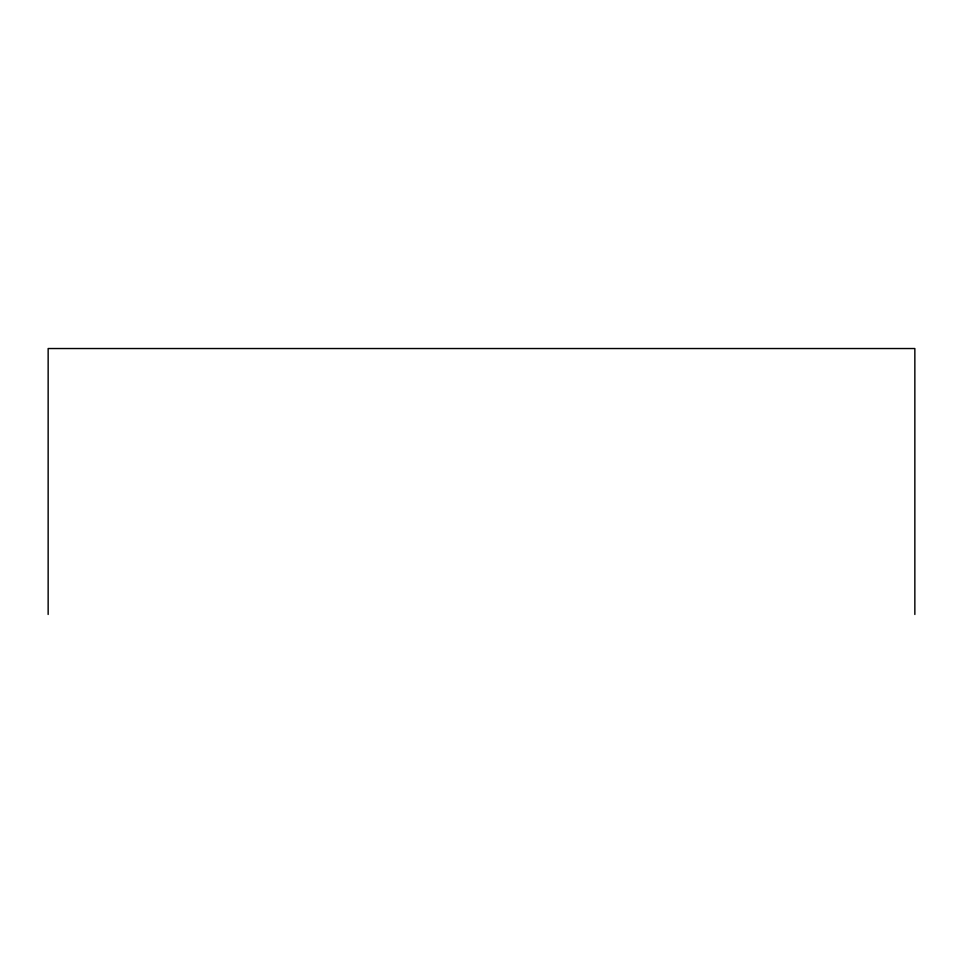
<?xml version="1.0" encoding="UTF-8"?>
<svg xmlns="http://www.w3.org/2000/svg" width="963" height="963" viewBox="0 0 963 963"><rect width="100%" height="100%" fill="white"/><g stroke="black" fill="none" stroke-linecap="round" stroke-linejoin="round"><path stroke-width="1.44" d="M914.85 614.466L914.85 348.534L48.15 348.534L48.15 614.466"/></g></svg>
